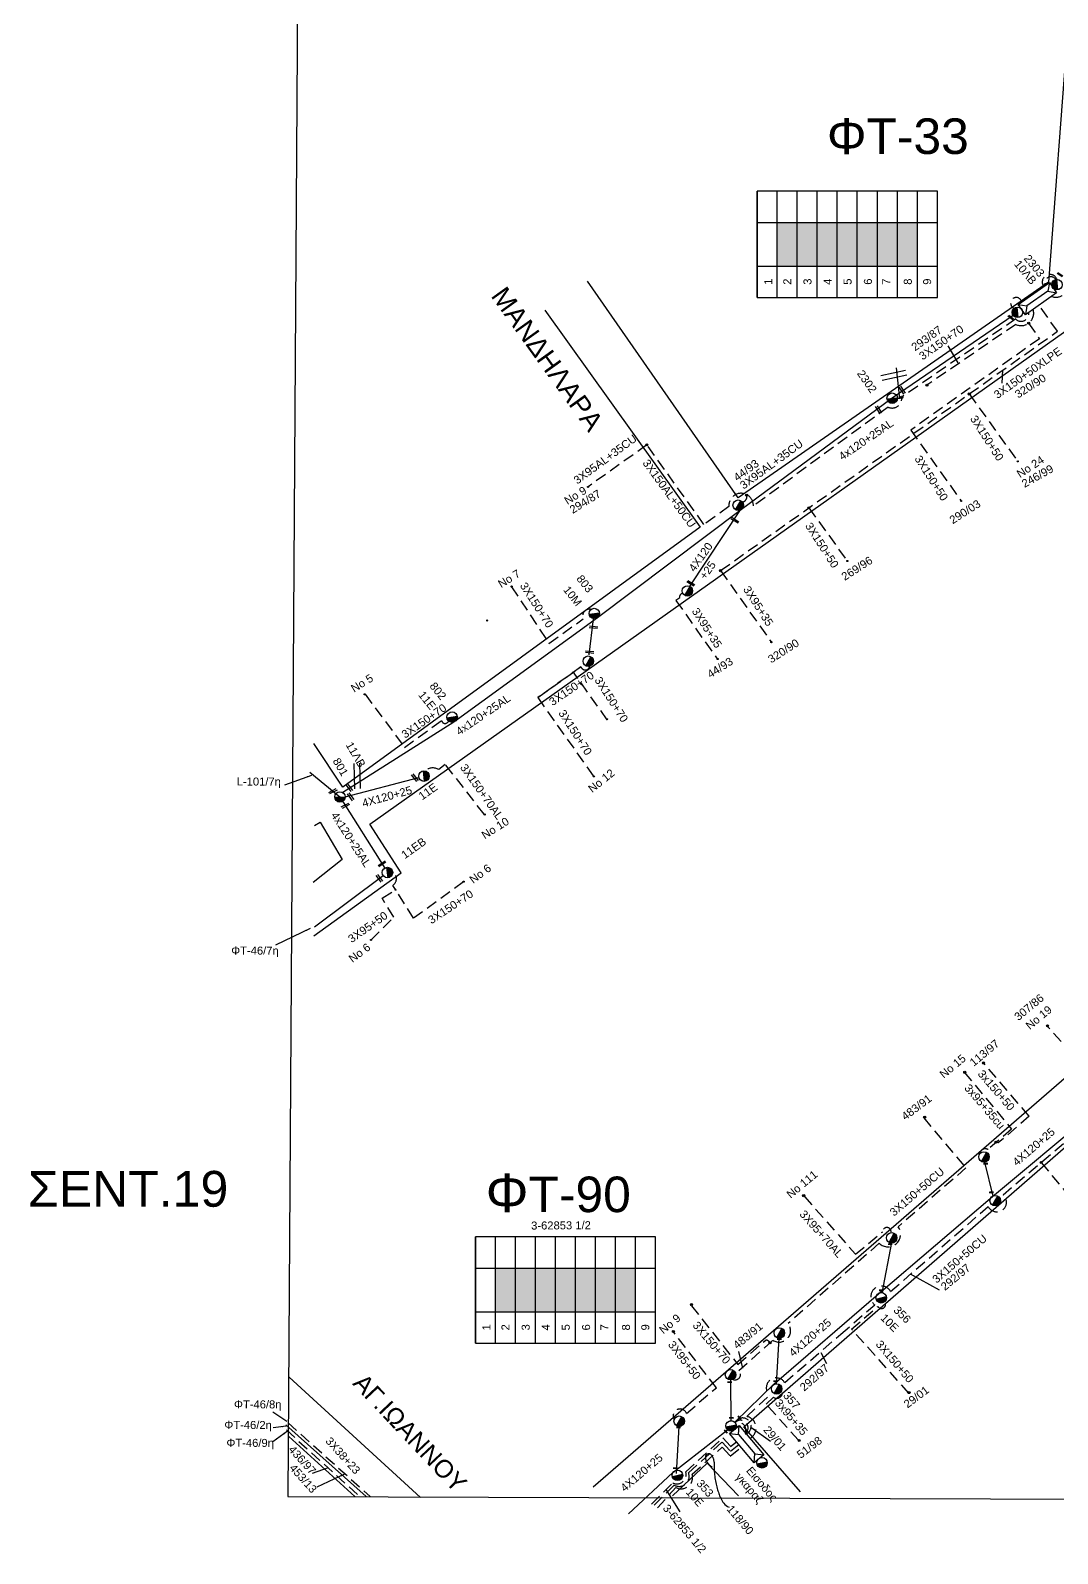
# Model space of a CAD drawing. Header units: millimetres. Extents: x 3156 to 5307, y 1191 to 2273.
# Drawn here: x 3171.9 to 3402.7, y 1231.5 to 1573.9 of the extents above; entities that cross this region are included whole.
import ezdxf
from ezdxf.enums import TextEntityAlignment as Align

# ---------------------------------------------------------------- set-up
doc = ezdxf.new("R2010")
doc.units = ezdxf.units.MM
doc.linetypes.add('DASHED', pattern=[19.05, 12.7, -6.35])
for name, color, linetype in [('Άγνωστα', 7, 'Continuous'), ('Ασφαλειοκιβώτια Χ.Τ 9 αναχωρήσεων', 7, 'Continuous'), ('Γυμνά εναέρια ΧΤ και ΦΟΠ (3Φ)   4x50+16AL', 7, 'Continuous'), ('Επιγραφές - Σχήματα', 7, 'Continuous'), ('Καλώδια ΧΤ   3x150+50AL', 7, 'DASHED'), ('Καλώδια ΧΤ   3x150+50CU', 7, 'DASHED'), ('Καλώδια ΧΤ   3x150+70AL', 7, 'DASHED'), ('Καλώδια ΧΤ   3x150AL+50XLPE', 7, 'DASHED'), ('Καλώδια ΧΤ   3x95+35 CU', 7, 'DASHED'), ('Καλώδια ΧΤ   3x95+50 AL XLPE', 7, 'DASHED'), ('Καλώδια ΧΤ   4x50AL', 7, 'DASHED'), ('Μηχανική τομή', 7, 'Continuous'), ('Στύλος ΦΜ', 7, 'Continuous'), ('Στύλος ΦΜ @ 1', 7, 'Continuous'), ('Συνδέσεις', 7, 'Continuous'), ('Συνεστραμμένα ΧΤ   4x120+25 AL', 7, 'SYN_LINE'), ('Τομή', 7, 'Continuous'), ('Υποσταθμός εναέριος 2 στύλων', 7, 'Continuous'), ('Υποσταθμός πόλεως', 7, 'Continuous'), ('Υπόβαθρο ΔΕΗ', 7, 'Continuous')]:
    doc.layers.add(name, color=color, linetype=linetype)
doc.styles.add('arial', font='arial.ttf')
doc.styles.get("Standard").update_dxf_attribs({"font": 'arial.ttf'})
doc.linetypes.add('SYN_LINE', pattern='A,0.5,-0.0001,["/\\/\\/\\/",Standard,S=0.1,R=0,X=0,Y=-0.05],-0.25', length=0.7501)
doc.dimstyles.new('ISO-25', dxfattribs={"dimtxt": 2.5, "dimasz": 2.5, "dimexe": 1.25, "dimexo": 0.625, "dimtad": 1, "dimtxsty": 'Standard', "dimcen": 2.5, "dimadec": 0, "dimazin": 0, "dimtfac": 1, "dimtmove": 0, "dimatfit": 3, "dimfxl": 1, "dimarcsym": 0})

# ---------------------------------------------------------------- blocks, each defined once
blk = doc.blocks.new('ΥΠΑΡΧΩΝ ΤΣΙΜΕΝΤΕΝΙΟΣ ΣΤΥΛΟΣ')
at = {"layer": 'Στύλος ΦΜ'}
blk.add_hatch(color=7, dxfattribs=at).paths.add_polyline_path([(-1.29, -2.28, 0.574793), (2.62, 0, 0.268822), (1.3, 2.27)])
at = {"layer": 'Στύλος ΦΜ', "color": 7}
blk.add_line((-1.29, -2.28), (1.3, 2.27), dxfattribs=at)
blk.add_circle((0, 0), 2.62, dxfattribs=at)
at = {"layer": 'Στύλος ΦΜ', "flags": 4}
for tag, p in [('ΑΡΙΘΜΟΣ', (-4.68, 8.05)), ('ΤΥΠΟΣ', (-4.91, 3.03))]:
    blk.add_attdef(tag, p, '', height=4, dxfattribs=at)
blk = doc.blocks.new('ΥΠΟΣΤΑΘΜΟΣ ΕΝΑΕΡΙΟΣ ΕΠΙ 2 ΣΤΥΛΩΝ')
at = {"layer": 'Υποσταθμός εναέριος 2 στύλων', "linetype": 'Continuous'}
for points in [[(-11.97, -2.11, 0.574793), (-8.45, -0.07, 0.268822), (-9.64, 1.98)], [(9.68, -2.15, 0.574793), (13.19, -0.1, 0.268822), (12.01, 1.95)]]:
    blk.add_hatch(color=256, dxfattribs=at).paths.add_polyline_path(points)
for p, q in [((-11.97, -2.11), (-9.64, 1.98)), ((9.68, -2.15), (12.01, 1.95))]:
    blk.add_line(p, q, dxfattribs=at)
for centre in [(-10.81, -0.07), (10.84, -0.1)]:
    blk.add_circle(centre, 2.36, dxfattribs=at)
at = {"layer": 'Υποσταθμός πόλεως', "linetype": 'Continuous', "ltscale": 40}
blk.add_lwpolyline([(-8.57, 2.82), (8.57, 2.82), (8.57, -2.82), (-8.57, -2.82)], close=True, dxfattribs=at)
for points in [[(-5.75, 0), (-8.57, 2.82)], [(-8.57, -2.82), (-5.75, 0)], [(-5.75, 0), (5.75, 0)], [(5.75, 0), (8.57, 2.82)], [(8.57, -2.82), (5.75, 0)]]:
    blk.add_lwpolyline(points, dxfattribs=at)
at = {"layer": 'Υποσταθμός εναέριος 2 στύλων', "ltscale": 40, "flags": 1}
for tag, p in [('ΜΕΤΑΣΧΗΜΑΤΙΣΜΟΣ', (14.09, 2.51)), ('ΙΣΧΥΣ', (14.07, -0.28)), ('ΑΡΙΘΜΟΣ', (14.19, -3))]:
    blk.add_attdef(tag, p, '', height=1.8, dxfattribs=at)
blk = doc.blocks.new('ΤΟΜΗ')
at = {"layer": 'Τομή', "ltscale": 40}
for p, q in [((-5.68, 0), (5.68, 0)), ((5.68, -2.33), (-5.68, -2.33))]:
    blk.add_line(p, q, dxfattribs=at)
blk = doc.blocks.new('ΜΗΧΑΝΙΚΗ ΤΟΜΗ')
at = {"layer": 'Μηχανική τομή', "ltscale": 40}
for p, q in [((-1.89, 0.78), (1.89, 0.78)), ((1.89, 0), (-1.89, 0))]:
    blk.add_line(p, q, dxfattribs=at)
blk = doc.blocks.new('ΑΣΦΑΛΕΙΟΚΙΒΩΤΙΟ ΥΠΟΣΤΑΘΜΟΥ 9 ΑΝΑΧΩΡΗΣΕΩΝ')
at = {"layer": 'Ασφαλειοκιβώτια Χ.Τ 9 αναχωρήσεων', "ltscale": 40}
for p, q in [((-23.8, 40.36), (24.02, 40.36)), ((-9.72, 40.36), (-9.72, -40.64)), ((9.94, 40.36), (9.94, -40.64)), ((-23.8, 31.36), (24.02, 31.36)), ((-23.8, 22.36), (24.02, 22.36)), ((-23.8, 13.36), (24.02, 13.36)), ((-23.8, 4.36), (24.02, 4.36)), ((-23.8, -4.64), (24.02, -4.64)), ((-23.8, -13.64), (24.02, -13.64)), ((-23.8, -22.64), (24.02, -22.64)), ((-23.8, -31.64), (24.02, -31.64))]:
    blk.add_line(p, q, dxfattribs=at)
at = {"layer": 'Ασφαλειοκιβώτια Χ.Τ 9 αναχωρήσεων'}
blk.add_lwpolyline([(-23.8, -40.64), (24.02, -40.64), (24.02, 40.36), (-23.8, 40.36)], close=True, dxfattribs=at)
for s, p in [('1', (-18.12, 33.62)), ('2', (-18.12, 25.05)), ('3', (-18.12, 15.98)), ('4', (-18.12, 6.96)), ('5', (-18.12, -2.05)), ('6', (-18.12, -11.19)), ('7', (-18.12, -19.43)), ('8', (-18.12, -29.12)), ('9', (-18.12, -37.81))]:
    blk.add_text(s, height=3.6, dxfattribs=at).set_placement(p)
at = {"layer": 'Ασφαλειοκιβώτια Χ.Τ 9 αναχωρήσεων', "ltscale": 40}
for tag, height, p in [('ΟΝΟΜΑ', 5, (-0.16, 44.31)), ('ΚΕΙΜΕΝΟ 1', 2, (17.06, 35.59)), ('ΚΕΙΜΕΝΟ 2', 2, (17.06, 26.88)), ('ΚΕΙΜΕΝΟ 3', 2, (17.06, 17.69)), ('ΚΕΙΜΕΝΟ 4', 2, (17.06, 8.71)), ('ΚΕΙΜΕΝΟ 5', 2, (17.06, -0.13)), ('ΚΕΙΜΕΝΟ 6', 2, (17.06, -9.05)), ('ΚΕΙΜΕΝΟ 7', 2, (17.06, -18.13)), ('ΚΕΙΜΕΝΟ 8', 2, (17.06, -26.85)), ('ΚΕΙΜΕΝΟ 9', 2, (17.06, -35.99)), ('ΣΧ', 2, (-0.1, -42.64))]:
    blk.add_attdef(tag, text='', height=height, dxfattribs=at).set_placement(p, align=Align.MIDDLE_CENTER)
blk = doc.blocks.new('_ΣΥΝΔΕΣΗ')
at = {"layer": 'Συνδέσεις', "linetype": 'SYN_LINE', "ltscale": 40}
blk.add_hatch(color=256, dxfattribs=at).paths.add_polyline_path([(0.5, -0.01, 1), (-0.5, -0.01, 1)])
at = {"layer": 'Συνδέσεις'}
blk.add_circle((0, -0.01), 0.5, dxfattribs=at)

msp = doc.modelspace()

# ---------------------------------------------------------------- hatches: boundary and pattern name
at = {"layer": 'Ασφαλειοκιβώτια Χ.Τ 9 αναχωρήσεων'}
for color, points in [(151, [(3344.22, 1530.78), (3339.72, 1530.78), (3339.72, 1520.95), (3344.22, 1520.95)]), (2, [(3348.72, 1530.78), (3344.22, 1530.78), (3344.22, 1520.95), (3348.72, 1520.95)]), (85, [(3353.22, 1530.78), (3348.72, 1530.78), (3348.72, 1520.95), (3353.22, 1520.95)]), (1, [(3357.72, 1530.78), (3353.22, 1530.78), (3353.22, 1520.95), (3357.72, 1520.95)]), (62, [(3362.22, 1530.78), (3357.72, 1530.78), (3357.72, 1520.95), (3362.22, 1520.95)]), (6, [(3366.72, 1530.78), (3362.22, 1530.78), (3362.22, 1520.95), (3366.72, 1520.95)]), (30, [(3371.22, 1530.78), (3366.72, 1530.78), (3366.72, 1520.95), (3371.22, 1520.95)]), (27, [(3280.88, 1295.64), (3276.38, 1295.64), (3276.38, 1285.82), (3280.88, 1285.82)]), (30, [(3285.38, 1295.64), (3280.88, 1295.64), (3280.88, 1285.82), (3285.38, 1285.82)]), (2, [(3289.88, 1295.64), (3285.38, 1295.64), (3285.38, 1285.82), (3289.88, 1285.82)]), (85, [(3294.38, 1295.64), (3289.88, 1295.64), (3289.88, 1285.82), (3294.38, 1285.82)]), (6, [(3298.88, 1295.64), (3294.38, 1295.64), (3294.38, 1285.82), (3298.88, 1285.82)]), (1, [(3303.38, 1295.64), (3298.88, 1295.64), (3298.88, 1285.82), (3303.38, 1285.82)]), (151, [(3307.88, 1295.64), (3303.38, 1295.64), (3303.38, 1285.82), (3307.88, 1285.82)])]:
    msp.add_hatch(color=color, dxfattribs=at).paths.add_polyline_path(points)

# ---------------------------------------------------------------- linework, layer by layer
at = {"layer": 'Άγνωστα', "color": 1, "linetype": 'Continuous', "ltscale": 0.2}
msp.add_line((3229.29, 1260.42), (3247.35, 1244.27), dxfattribs=at)
at = {"layer": 'Άγνωστα', "color": 30, "linetype": 'DASHED', "ltscale": 0.2}
msp.add_lwpolyline([(3396.37, 1329.79), (3386.08, 1341.78)], dxfattribs=at)
at = {"layer": 'Άγνωστα'}
msp.add_lwpolyline([(3325.07, 1250.8), (3324.62, 1251.21), (3324.28, 1251.59), (3324.02, 1251.92), (3323.85, 1252.22), (3323.74, 1252.48), (3323.68, 1252.7), (3323.65, 1252.9), (3323.65, 1253.07), (3323.65, 1253.21), (3323.66, 1253.33), (3323.68, 1253.43), (3323.7, 1253.51), (3323.73, 1253.57), (3323.77, 1253.63), (3323.81, 1253.68), (3323.86, 1253.72), (3323.92, 1253.77), (3323.98, 1253.81), (3324.05, 1253.85), (3324.12, 1253.88), (3324.19, 1253.91), (3324.26, 1253.93), (3324.33, 1253.94), (3324.41, 1253.94), (3324.48, 1253.93), (3324.55, 1253.91), (3324.61, 1253.88), (3324.68, 1253.84), (3324.74, 1253.79), (3324.81, 1253.73), (3324.87, 1253.66), (3324.93, 1253.59), (3324.99, 1253.51), (3325.05, 1253.42), (3325.11, 1253.33), (3325.17, 1253.23), (3325.22, 1253.12), (3325.27, 1253.01), (3325.32, 1252.88), (3325.36, 1252.75), (3325.4, 1252.61), (3325.43, 1252.46), (3325.46, 1252.29), (3325.49, 1252.12), (3325.51, 1251.93), (3325.52, 1251.73), (3325.54, 1251.51), (3325.55, 1251.27), (3325.55, 1251.01), (3325.56, 1250.74), (3325.56, 1250.45), (3325.57, 1250.15), (3325.58, 1249.83), (3325.6, 1249.51), (3325.62, 1249.17), (3325.66, 1248.83), (3325.7, 1248.48), (3325.76, 1248.13), (3325.83, 1247.78), (3325.9, 1247.43), (3325.98, 1247.09), (3326.06, 1246.75), (3326.14, 1246.42), (3326.22, 1246.11), (3326.31, 1245.81), (3326.39, 1245.52), (3326.48, 1245.25), (3326.57, 1244.97), (3326.67, 1244.71), (3326.77, 1244.44), (3326.89, 1244.16), (3327.02, 1243.88), (3327.17, 1243.6), (3327.33, 1243.31), (3327.52, 1243.02), (3327.73, 1242.75), (3327.97, 1242.49), (3328.25, 1242.26), (3328.55, 1242.06), (3328.89, 1241.9)], dxfattribs=at)
at = {"layer": 'Καλώδια ΧΤ   3x150+50AL', "color": 30, "linetype": 'DASHED', "ltscale": 0.2}
for points in [[(3326.97, 1452.47), (3402.69, 1506.28), (3398.55, 1512.18)], [(3382.88, 1492.2), (3393.77, 1477.04)], [(3346.82, 1466.58), (3355.52, 1454.56)]]:
    msp.add_lwpolyline(points, dxfattribs=at)
at = {"layer": 'Καλώδια ΧΤ   3x150+50AL', "color": 62, "linetype": 'DASHED', "ltscale": 0.2}
msp.add_lwpolyline([(3393.31, 1509.06), (3367.7, 1491.51)], dxfattribs=at)
at = {"layer": 'Καλώδια ΧΤ   3x150+50AL', "color": 1, "linetype": 'DASHED', "ltscale": 0.2}
msp.add_lwpolyline([(3396.18, 1508.08), (3398.64, 1504.62), (3369.73, 1484.08), (3381.05, 1468.14)], dxfattribs=at)
at = {"layer": 'Καλώδια ΧΤ   3x150+50AL', "color": 62, "linetype": 'DASHED', "ltscale": 0.2}
msp.add_lwpolyline([(3334.35, 1467.06, 1.0521), (3328.85, 1466.86), (3323.24, 1462.84), (3310.42, 1480.76)], format="xyb", dxfattribs=at)
at = {"layer": 'Καλώδια ΧΤ   3x150+50AL', "color": 30, "ltscale": 0.2}
msp.add_lwpolyline([(3369.33, 1267.51), (3356.42, 1281.88), (3362.33, 1287.04, 1.052819), (3363.91, 1288)], format="xyb", dxfattribs=at)
at = {"layer": 'Καλώδια ΧΤ   3x150+50AL', "color": 0, "linetype": 'DASHED', "ltscale": 0.2}
for centre, radius, start, end in [((3400.99, 1517.36), 1.71, 10.7846, 217.435), ((3401.24, 1517.14), 1.4, 26.3175, 199.226)]:
    msp.add_arc(centre, radius, start, end, dxfattribs=at)
at = {"layer": 'Καλώδια ΧΤ   3x150+50AL', "color": 151, "linetype": 'DASHED', "ltscale": 0.2}
msp.add_arc((3393.42, 1512.64), 1.25, 11.1736, 248.5596, dxfattribs=at)
at = {"layer": 'Καλώδια ΧΤ   3x150+50AL', "color": 62, "linetype": 'DASHED', "ltscale": 0.2}
for centre, radius, start, end in [((3394.54, 1510.25), 1.71, 224.1315, 9.9141), ((3366.98, 1492.34), 1.11, 246.806, 311.2591), ((3331.77, 1469.02), 1.12, 275.3124, 30.8653)]:
    msp.add_arc(centre, radius, start, end, dxfattribs=at)
at = {"layer": 'Καλώδια ΧΤ   3x150+50CU', "linetype": 'Continuous', "ltscale": 0.2}
for p, q in [((3259.53, 1244.06), (3230.06, 1271.15)), ((3244.78, 1244.25), (3229.94, 1257.79))]:
    msp.add_line(p, q, dxfattribs=at)
at = {"layer": 'Καλώδια ΧΤ   3x150+50CU', "color": 1, "ltscale": 0.2}
msp.add_lwpolyline([(3332.85, 1262.28), (3337.99, 1267.06, -1.148063), (3341.4, 1269.89), (3354.03, 1280.8), (3361.62, 1287.37, -1.207513), (3365.21, 1290.38), (3387.13, 1309.47, 1.225968), (3390.47, 1312.14), (3414.27, 1332.34, 1.045537), (3416.02, 1333.54)], format="xyb", dxfattribs=at)
at = {"layer": 'Καλώδια ΧΤ   3x150+50CU', "color": 151, "ltscale": 0.2}
msp.add_lwpolyline([(3372.64, 1329.44), (3382.12, 1318.15), (3366.9, 1304.9, -0.917417), (3362.64, 1301.21), (3342.15, 1283.17, -0.055371), (3342.15, 1283.17)], format="xyb", dxfattribs=at)
at = {"layer": 'Καλώδια ΧΤ   3x150+50CU', "color": 30, "ltscale": 0.2}
msp.add_lwpolyline([(3396.37, 1329.79), (3389.4, 1323.77), (3388.92, 1323.88)], dxfattribs=at)
msp.add_lwpolyline([(3345.83, 1311.77), (3357.3, 1298.74), (3363.43, 1303.83, -1.135819), (3365.27, 1303.61)], format="xyb", dxfattribs=at)
at = {"layer": 'Καλώδια ΧΤ   3x150+50CU', "color": 151, "ltscale": 0.2}
msp.add_lwpolyline([(3331.08, 1272.58), (3338.75, 1279.4)], dxfattribs=at)
at = {"layer": 'Καλώδια ΧΤ   3x150+50CU', "color": 5, "ltscale": 0.2}
msp.add_lwpolyline([(3229.79, 1260.85), (3248.25, 1244.28)], dxfattribs=at)
at = {"layer": 'Καλώδια ΧΤ   3x150+50CU', "color": 4, "ltscale": 0.2}
msp.add_lwpolyline([(3229.39, 1259.24), (3245.79, 1244.35)], dxfattribs=at)
at = {"layer": 'Καλώδια ΧΤ   3x150+50CU', "color": 2, "ltscale": 0.2}
msp.add_lwpolyline([(3319.15, 1249.82), (3327.46, 1257.45), (3329.25, 1255.5), (3330.56, 1256.59)], dxfattribs=at)
at = {"layer": 'Καλώδια ΧΤ   3x150+50CU', "color": 85, "ltscale": 0.2}
msp.add_lwpolyline([(3312.08, 1242.34), (3316.53, 1246.86, 0.705186), (3319.79, 1249.59), (3327.32, 1256.51), (3329.22, 1254.45), (3331.06, 1255.99)], format="xyb", dxfattribs=at)
at = {"layer": 'Καλώδια ΧΤ   3x150+50CU', "color": 6, "ltscale": 0.2}
msp.add_lwpolyline([(3312.81, 1241.76), (3316.95, 1246.27, 0.641387), (3320.62, 1249.27), (3327.32, 1255.35), (3329.16, 1253.33), (3331.59, 1255.36)], format="xyb", dxfattribs=at)
at = {"layer": 'Καλώδια ΧΤ   3x150+50CU', "color": 2, "ltscale": 0.2}
msp.add_lwpolyline([(3311.44, 1242.55), (3316.22, 1247.33, 0.653433), (3319.15, 1249.82)], format="xyb", dxfattribs=at)
at = {"layer": 'Καλώδια ΧΤ   3x150+50CU', "color": 151, "ltscale": 0.2}
for centre, radius, start, end in [((3340.15, 1281.56), 2.57, 237.1626, 38.7475), ((3330.28, 1271.7), 1.19, 245.0255, 47.4443), ((3331.94, 1260.04), 1.9, 291.9073, 151.6038)]:
    msp.add_arc(centre, radius, start, end, dxfattribs=at)
at = {"layer": 'Καλώδια ΧΤ   3x150+50CU', "color": 30, "ltscale": 0.2}
msp.add_arc((3331.47, 1259.73), 1.7, 308.878, 133.0207, dxfattribs=at)
at = {"layer": 'Καλώδια ΧΤ   3x150+50CU', "color": 27, "ltscale": 0.2}
msp.add_arc((3331, 1259.26), 1.66, 336.0368, 114.8436, dxfattribs=at)
at = {"layer": 'Καλώδια ΧΤ   3x150+50CU', "color": 1, "ltscale": 0.2}
msp.add_arc((3332.32, 1259.68), 2.65, 298.6797, 78.3147, dxfattribs=at)
at = {"layer": 'Καλώδια ΧΤ   3x150+70AL', "color": 6, "ltscale": 0.2}
msp.add_lwpolyline([(3496.1, 1565.17, 0.847531), (3493.77, 1565.89), (3469.08, 1561.31), (3465.53, 1557.02), (3404.84, 1517.2, -0.628265), (3401.36, 1514.14)], format="xyb", dxfattribs=at)
at = {"layer": 'Καλώδια ΧΤ   3x150+70AL', "color": 1, "linetype": 'DASHED', "ltscale": 0.2}
msp.add_lwpolyline([(3397.22, 1511.24, -0.66643), (3393.31, 1507.85), (3373.36, 1494.17)], format="xyb", dxfattribs=at)
at = {"layer": 'Καλώδια ΧΤ   3x150+70AL', "color": 151, "linetype": 'DASHED', "ltscale": 0.2}
for points in [[(3279.98, 1448.85), (3288.4, 1436.11), (3296.13, 1441.62, -0.639905), (3297.86, 1443.75)], [(3298.45, 1406.3), (3285.93, 1423.95), (3295.61, 1430.83, 0.766859), (3297.59, 1430.97)], [(3247.11, 1424.67), (3255.95, 1412.7), (3264.28, 1418.77, 0.778563), (3265.85, 1418.67)]]:
    msp.add_lwpolyline(points, format="xyb", dxfattribs=at)
at = {"layer": 'Καλώδια ΧΤ   3x150+70AL', "color": 0, "linetype": 'DASHED', "ltscale": 0.2}
msp.add_lwpolyline([(3295.61, 1430.83), (3285.93, 1423.95)], dxfattribs=at)
at = {"layer": 'Καλώδια ΧΤ   3x150+70AL', "color": 151, "linetype": 'DASHED', "ltscale": 0.2}
msp.add_lwpolyline([(3301.51, 1418.92), (3293.92, 1429.62)], dxfattribs=at)
at = {"layer": 'Καλώδια ΧΤ   3x150+70AL', "color": 173, "ltscale": 0.2}
msp.add_lwpolyline([(3273.87, 1397.69), (3265.11, 1408.9), (3263.66, 1407.76, 0.327267), (3260.6, 1407.42, -4.496962)], format="xyb", dxfattribs=at)
at = {"layer": 'Καλώδια ΧΤ   3x150+70AL', "color": 173, "linetype": 'DASHED', "ltscale": 0.2}
msp.add_lwpolyline([(3269.24, 1382.48), (3257.99, 1374.34), (3253.29, 1381.69, 0.55551), (3253.29, 1384.72, -0.54755)], format="xyb", dxfattribs=at)
at = {"layer": 'Καλώδια ΧΤ   3x150+70AL', "color": 151, "ltscale": 0.2}
msp.add_lwpolyline([(3320.45, 1287.19), (3330.86, 1273.93), (3337.13, 1279.45, -0.289487), (3338.11, 1278.83)], format="xyb", dxfattribs=at)
at = {"layer": 'Καλώδια ΧΤ   3x95+35 CU', "color": 62, "linetype": 'DASHED', "ltscale": 0.2}
msp.add_lwpolyline([(3367.7, 1491.51, -0.581516), (3364.62, 1489.22), (3334.35, 1467.02)], format="xyb", dxfattribs=at)
msp.add_lwpolyline([(3310.42, 1480.76), (3297.2, 1471.3)], dxfattribs=at)
at = {"layer": 'Καλώδια ΧΤ   3x95+35 CU', "color": 30, "linetype": 'DASHED', "ltscale": 0.2}
msp.add_lwpolyline([(3326.97, 1452.47), (3338.4, 1436.39)], dxfattribs=at)
at = {"layer": 'Καλώδια ΧΤ   3x95+35 CU', "color": 151, "linetype": 'DASHED', "ltscale": 0.2}
msp.add_lwpolyline([(3318.49, 1447.34, 0.494013), (3317.79, 1446.36), (3316.95, 1445.77), (3326.22, 1432.63)], format="xyb", dxfattribs=at)
at = {"layer": 'Καλώδια ΧΤ   3x95+35 CU', "color": 1, "linetype": 'DASHED', "ltscale": 0.2}
msp.add_lwpolyline([(3406.01, 1338.65), (3408.63, 1340.92), (3400.42, 1350.06)], dxfattribs=at)
at = {"layer": 'Καλώδια ΧΤ   3x95+35 CU', "color": 30, "ltscale": 0.2}
msp.add_lwpolyline([(3381.76, 1339.71), (3392.4, 1326.88), (3387.09, 1322.29)], dxfattribs=at)
at = {"layer": 'Καλώδια ΧΤ   3x95+35 CU', "color": 1, "ltscale": 0.2}
msp.add_lwpolyline([(3399.02, 1319.4), (3408.92, 1307.6)], dxfattribs=at)
at = {"layer": 'Καλώδια ΧΤ   3x95+35 CU', "color": 30, "linetype": 'DASHED', "ltscale": 0.2}
msp.add_lwpolyline([(3344.51, 1256.97), (3337.2, 1265.04), (3338.85, 1266.62, 0.805456), (3340.74, 1268.23)], format="xyb", dxfattribs=at)
at = {"layer": 'Καλώδια ΧΤ   3x95+35 CU', "color": 30, "ltscale": 0.2}
msp.add_arc((3386.47, 1321.19), 1.27, 60.6888, 175.2663, dxfattribs=at)
at = {"layer": 'Καλώδια ΧΤ   3x95+50 AL XLPE', "color": 173, "linetype": 'DASHED', "ltscale": 0.2}
msp.add_lwpolyline([(3248.42, 1369.44), (3253.56, 1374.57), (3250.91, 1378.83), (3253.92, 1380.71)], dxfattribs=at)
at = {"layer": 'Καλώδια ΧΤ   3x95+50 AL XLPE', "color": 27, "ltscale": 0.2}
msp.add_lwpolyline([(3316.57, 1261.57, -1.102543), (3319.31, 1262.98), (3326.04, 1268.73), (3316.17, 1281.57)], format="xyb", dxfattribs=at)
at = {"layer": 'Συνεστραμμένα ΧΤ   4x120+25 AL', "color": 30, "ltscale": 20}
for p, q in [((3388.08, 1311.75), (3414.52, 1333.84)), ((3362.47, 1289.88), (3388.08, 1311.75)), ((3339.04, 1269.6), (3362.47, 1289.88))]:
    msp.add_line(p, q, dxfattribs=at)
at = {"layer": 'Συνεστραμμένα ΧΤ   4x120+25 AL', "color": 30, "linetype": 'SYN_LINE', "ltscale": 10}
msp.add_line((3330.27, 1261.06), (3339.04, 1269.6), dxfattribs=at)
at = {"layer": 'Συνεστραμμένα ΧΤ   4x120+25 AL', "color": 27, "ltscale": 10}
msp.add_line((3317.63, 1260.03), (3317.02, 1249.48), dxfattribs=at)
at = {"layer": 'Συνεστραμμένα ΧΤ   4x120+25 AL', "color": 151, "linetype": 'SYN_LINE', "ltscale": 20}
msp.add_lwpolyline([(3392.77, 1509.86), (3365.55, 1491.23), (3331.65, 1466.23), (3299.3, 1441.89), (3267.03, 1418.42), (3242.08, 1402.56)], dxfattribs=at)
at = {"layer": 'Συνεστραμμένα ΧΤ   4x120+25 AL', "color": 151, "ltscale": 20}
msp.add_lwpolyline([(3331.4, 1466.11), (3319.93, 1448.84)], dxfattribs=at)
at = {"layer": 'Συνεστραμμένα ΧΤ   4x120+25 AL', "color": 151, "ltscale": 10}
msp.add_lwpolyline([(3297.48, 1433.52), (3298.46, 1441.66)], dxfattribs=at)
at = {"layer": 'Συνεστραμμένα ΧΤ   4x120+25 AL', "color": 173, "ltscale": 15}
for points in [[(3234.65, 1407.13), (3241.43, 1401.58), (3251.49, 1385.58)], [(3242.61, 1401.59), (3259.18, 1405.97)]]:
    msp.add_lwpolyline(points, dxfattribs=at)
at = {"layer": 'Συνεστραμμένα ΧΤ   4x120+25 AL', "color": 27, "ltscale": 15}
for points in [[(3235.73, 1372.41), (3251.16, 1383.9)], [(3306.29, 1240.36), (3316.24, 1249.69), (3328.56, 1259.29)]]:
    msp.add_lwpolyline(points, dxfattribs=at)
at = {"layer": 'Συνεστραμμένα ΧΤ   4x120+25 AL', "color": 30, "linetype": 'SYN_LINE', "ltscale": 10}
for points in [[(3388.28, 1311.8), (3386.38, 1319.47)], [(3365.39, 1301.39), (3363.19, 1290.03)]]:
    msp.add_lwpolyline(points, dxfattribs=at)
at = {"layer": 'Συνεστραμμένα ΧΤ   4x120+25 AL', "color": 30, "ltscale": 10}
msp.add_lwpolyline([(3339.59, 1269.65), (3340.18, 1279.87)], dxfattribs=at)
at = {"layer": 'Συνεστραμμένα ΧΤ   4x120+25 AL', "color": 151, "linetype": 'SYN_LINE', "ltscale": 10}
msp.add_lwpolyline([(3329.21, 1270.49), (3329.27, 1261.17)], dxfattribs=at)
at = {"layer": 'Τομή'}
msp.add_line((3366.43, 1498.07), (3367.17, 1491.13), dxfattribs=at)
at = {"layer": 'Υπόβαθρο ΔΕΗ', "linetype": 'Continuous', "ltscale": 0.2}
for p, q in [((3235.05, 2068.75), (3229.69, 1244.31)), ((3229.69, 1244.31), (5245.14, 1237.65))]:
    msp.add_line(p, q, dxfattribs=at)
at = {"layer": 'Υπόβαθρο ΔΕΗ'}
for points in [[(3237.79, 1738.54), (3315.47, 1741.45), (3417.8, 1742.86), (3400.68, 1517.31), (3330.92, 1468.84), (3297.06, 1517.57)], [(3287.52, 1511.04), (3322.43, 1462.26), (3242.12, 1403.77), (3235.58, 1413.59)], [(3235.71, 1395.14), (3236.99, 1395.9), (3241.95, 1387.51), (3235.42, 1382.36)], [(3344.92, 1245.34), (3332.18, 1259.97), (3415.5, 1332.49)], [(3316.19, 1244.41), (3323.96, 1251.79), (3330.98, 1244.41)]]:
    msp.add_lwpolyline(points, dxfattribs=at)
msp.add_lwpolyline([(3235.55, 1370.35), (3255.22, 1384.5), (3248.17, 1395.43), (3456.79, 1543.44), (3463.22, 1548, -0.148439), (3485.53, 1555.45), (3575.59, 1547.92), (3557.84, 1471.44), (3298.38, 1246.41)], format="xyb", dxfattribs=at)

# ---------------------------------------------------------------- block references
at = {"layer": 'Ασφαλειοκιβώτια Χ.Τ 9 αναχωρήσεων', "xscale": 0.5, "yscale": 0.5, "zscale": 0.5, "rotation": 90}
for p in [(3355.4, 1525.81), (3292.06, 1290.68)]:
    msp.add_blockref('ΑΣΦΑΛΕΙΟΚΙΒΩΤΙΟ ΥΠΟΣΤΑΘΜΟΥ 9 ΑΝΑΧΩΡΗΣΕΩΝ', p, dxfattribs=at)
at = {"layer": 'Μηχανική τομή'}
for p, xscale, yscale, zscale, rotation in [((3403.2, 1518.92), 0.358959658025011, 0.358959658025011, 0.358959658025011, 324.6702046755385), ((3392.11, 1509.3), 0.358959658025011, 0.358959658025011, 0.358959658025011, 322.5383397045081), ((3367.63, 1492.95), 0.4999999999991314, 0.4999999999991314, 0.4999999999991314, 302.3473159995469), ((3362.33, 1488.55), 0.4999999999990106, 0.4999999999990106, 0.4999999999990106, 302.0984331805197), ((3330.1, 1463.65), 0.4999999999988349, 0.4999999999988349, 0.4999999999988349, 327.8790981963151), ((3320.19, 1449.45), 0.4999999999988349, 0.4999999999988349, 0.4999999999988349, 327.8790981963151), ((3298.43, 1439.93), 0.4999999999991441, 0.4999999999991441, 0.4999999999991441, 173.8252453525151), ((3297.58, 1434.36), 0.4999999999991441, 0.4999999999991441, 0.4999999999991441, 173.8252453525151), ((3243.69, 1403.78), 0.4999999999990728, 0.4999999999990728, 0.4999999999990728, 127.1870915564799), ((3258.42, 1406.06), 0.4999999999990728, 0.4999999999990728, 0.4999999999990728, 127.1870915564799), ((3239.77, 1403.04), 0.4999999999992046, 0.4999999999992046, 0.4999999999992046, 206.6450108841341), ((3243.99, 1401.73), 0.4999999999990728, 0.4999999999990728, 0.4999999999990728, 127.1870915564799), ((3242.57, 1399.77), 0.4999999999992046, 0.4999999999992046, 0.4999999999992046, 206.6450108841341), ((3250.78, 1386.71), 0.4999999999990912, 0.4999999999990912, 0.4999999999990912, 213.8136963388006), ((3250.45, 1383.37), 0.4999999999990729, 0.4999999999990729, 0.4999999999990729, 127.1870915564799), ((3386.56, 1319.02), 0.2499999999999679, 0.2499999999999679, 0.2499999999999679, 359.2601214802477), ((3387.86, 1312.58), 0.2499999999999679, 0.2499999999999679, 0.2499999999999679, 359.2601214802477), ((3365.1, 1300.93), 0.249999999999968, 0.249999999999968, 0.249999999999968, 359.2601214802477), ((3363.11, 1290.53), 0.249999999999968, 0.249999999999968, 0.249999999999968, 359.2601214802477), ((3340.17, 1279.6), 0.249999999999968, 0.249999999999968, 0.249999999999968, 359.2601214802477), ((3329.04, 1269.9), 0.2499999999999681, 0.2499999999999681, 0.2499999999999681, 359.2601214802477), ((3339.37, 1270.1), 0.249999999999968, 0.249999999999968, 0.249999999999968, 359.2601214802477), ((3329.42, 1261.86), 0.2499999999999681, 0.2499999999999681, 0.2499999999999681, 359.2601214802477), ((3331.16, 1261.95), 0.249999999999968, 0.249999999999968, 0.249999999999968, 314.2764785415364), ((3317.53, 1259.71), 0.2499999999999681, 0.2499999999999681, 0.2499999999999681, 359.2601214802477), ((3328.09, 1258.83), 0.2499999999999681, 0.2499999999999681, 0.2499999999999681, 314.2764785415364), ((3316.8, 1250.56), 0.2499999999999681, 0.2499999999999681, 0.2499999999999681, 359.2601214802477)]:
    msp.add_blockref('ΜΗΧΑΝΙΚΗ ΤΟΜΗ', p, dxfattribs=dict(at, xscale=xscale, yscale=yscale, zscale=zscale, rotation=rotation))
at = {"layer": 'Στύλος ΦΜ @ 1', "ltscale": 40}
ref = msp.add_blockref('ΥΠΑΡΧΩΝ ΤΣΙΜΕΝΤΕΝΙΟΣ ΣΤΥΛΟΣ', (3365.55, 1491.24), dxfattribs=dict(at, xscale=0.4499999999997387, yscale=0.4499999999997387, zscale=0.4499999999997387, rotation=304.8007350659886))
ref.add_attrib('ΤΥΠΟΣ', '2302', (3357.56, 1496.79), dxfattribs={"layer": '', "height": 1.8, "rotation": 304.8007, "flags": 4})
at = {"layer": 'Στύλος ΦΜ @ 1', "ltscale": 40, "xscale": 0.4499999999998181, "yscale": 0.4499999999998181, "zscale": 0.4499999999998181}
for p in [(3330.95, 1467.18), (3319.53, 1447.9), (3297.25, 1432.1), (3386.18, 1320.63), (3388.7, 1310.8), (3365.44, 1302.44), (3340.18, 1281.05), (3329.22, 1271.66), (3339.59, 1268.47), (3317.69, 1261.21)]:
    msp.add_blockref('ΥΠΑΡΧΩΝ ΤΣΙΜΕΝΤΕΝΙΟΣ ΣΤΥΛΟΣ', p, dxfattribs=at)
at = {"layer": 'Στύλος ΦΜ @ 1', "ltscale": 40}
ref = msp.add_blockref('ΥΠΑΡΧΩΝ ΤΣΙΜΕΝΤΕΝΙΟΣ ΣΤΥΛΟΣ', (3298.6, 1442.83), dxfattribs=dict(at, xscale=0.4499999999998773, yscale=0.4499999999998773, zscale=0.4499999999998773, rotation=308.5552118084282))
ref.add_attrib('ΤΥΠΟΣ', '803', (3294.48, 1450.61), dxfattribs={"layer": '', "height": 1.8, "rotation": 308.5552, "flags": 4})
ref.add_attrib('ΑΡΙΘΜΟΣ', '10M', (3291.51, 1448.11), dxfattribs={"layer": '', "height": 1.8, "rotation": 308.5552, "flags": 4})
ref = msp.add_blockref('ΥΠΑΡΧΩΝ ΤΣΙΜΕΝΤΕΝΙΟΣ ΣΤΥΛΟΣ', (3266.65, 1419.53), dxfattribs=dict(at, xscale=0.4499999999998983, yscale=0.4499999999998983, zscale=0.4499999999998983, rotation=308.893941517412))
ref.add_attrib('ΤΥΠΟΣ', '802', (3261.46, 1426.48), dxfattribs={"layer": '', "height": 1.8, "rotation": 308.8939, "flags": 4})
ref.add_attrib('ΑΡΙΘΜΟΣ', '11E', (3258.93, 1424.48), dxfattribs={"layer": '', "height": 1.8, "rotation": 308.8939, "flags": 4})
ref = msp.add_blockref('ΥΠΑΡΧΩΝ ΤΣΙΜΕΝΤΕΝΙΟΣ ΣΤΥΛΟΣ', (3241.43, 1401.58), dxfattribs=dict(at, xscale=0.4499999999998566, yscale=0.4499999999998566, zscale=0.4499999999998566, rotation=300.2134979610011))
ref.add_attrib('ΤΥΠΟΣ', '11ΛB', (3242.66, 1413.3), dxfattribs={"layer": '', "height": 1.8, "rotation": 300.2135, "flags": 4})
ref.add_attrib('ΑΡΙΘΜΟΣ', '801', (3239.74, 1409.69), dxfattribs={"layer": '', "height": 1.8, "rotation": 300.2135, "flags": 4})
ref = msp.add_blockref('ΥΠΑΡΧΩΝ ΤΣΙΜΕΝΤΕΝΙΟΣ ΣΤΥΛΟΣ', (3260.32, 1406.27), dxfattribs=dict(at, xscale=0.449999999999795, yscale=0.449999999999795, zscale=0.449999999999795, rotation=35.35395603135238))
ref.add_attrib('ΤΥΠΟΣ', '11E', (3259.91, 1400.78), dxfattribs={"layer": '', "height": 1.8, "rotation": 35.354, "flags": 4})
ref = msp.add_blockref('ΥΠΑΡΧΩΝ ΤΣΙΜΕΝΤΕΝΙΟΣ ΣΤΥΛΟΣ', (3252.12, 1384.58), dxfattribs=dict(at, xscale=0.4499999999997744, yscale=0.4499999999997744, zscale=0.4499999999997744, rotation=35.54079658238437))
ref.add_attrib('ΤΥΠΟΣ', '11EB', (3256.02, 1387.56), dxfattribs={"layer": '', "height": 1.8, "rotation": 35.5408, "flags": 4})
ref = msp.add_blockref('ΥΠΑΡΧΩΝ ΤΣΙΜΕΝΤΕΝΙΟΣ ΣΤΥΛΟΣ', (3363.09, 1288.96), dxfattribs=dict(at, xscale=0.4499999999998499, yscale=0.4499999999998499, zscale=0.4499999999998499, rotation=315.2819737915664))
ref.add_attrib('ΤΥΠΟΣ', '356', (3365.7, 1286.02), dxfattribs={"layer": '', "height": 1.8, "rotation": 315.282, "flags": 4})
ref.add_attrib('ΑΡΙΘΜΟΣ', '10E', (3362.78, 1284.27), dxfattribs={"layer": '', "height": 1.8, "rotation": 315.282, "flags": 4})
ref = msp.add_blockref('ΥΠΑΡΧΩΝ ΤΣΙΜΕΝΤΕΝΙΟΣ ΣΤΥΛΟΣ', (3317.3, 1249.04), dxfattribs=dict(at, xscale=0.4499999999998153, yscale=0.4499999999998153, zscale=0.4499999999998153, rotation=311.1826860976014))
ref.add_attrib('ΤΥΠΟΣ', '353', (3321.44, 1247.13), dxfattribs={"layer": '', "height": 1.8, "rotation": 311.1827, "flags": 4})
ref.add_attrib('ΑΡΙΘΜΟΣ', '10E', (3319.06, 1245.17), dxfattribs={"layer": '', "height": 1.8, "rotation": 311.1827, "flags": 4})
at = {"layer": 'Συνδέσεις'}
for p, xscale, yscale, zscale in [((3396.24, 1508.11), 0.4777242751394019, 0.4777242751394019, 0.4777242751394019), ((3373.36, 1494.17), 0.4777242751394019, 0.4777242751394019, 0.4777242751394019), ((3367.68, 1491.43), 0.4777242751394019, 0.4777242751394019, 0.4777242751394019), ((3382.88, 1492.2), 0.4777242751394019, 0.4777242751394019, 0.4777242751394019), ((3310.42, 1480.76), 0.4777242751394019, 0.4777242751394019, 0.4777242751394019), ((3393.77, 1477.04), 0.25, 0.25, 0.25), ((3297.2, 1471.3), 0.25, 0.25, 0.25), ((3332.86, 1469.44), 0.4777242751394019, 0.4777242751394019, 0.4777242751394019), ((3346.82, 1466.58), 0.4777242751394019, 0.4777242751394019, 0.4777242751394019), ((3381.04, 1468.13), 0.25, 0.25, 0.25), ((3326.97, 1452.47), 0.4777242751394019, 0.4777242751394019, 0.4777242751394019), ((3355.46, 1454.65), 0.25, 0.25, 0.25), ((3280.03, 1448.9), 0.25, 0.25, 0.25), ((3274.54, 1441.25), 0.25, 0.25, 0.25), ((3338.4, 1436.39), 0.25, 0.25, 0.25), ((3326.32, 1432.59), 0.25, 0.25, 0.25), ((3293.85, 1429.59), 0.25, 0.25, 0.25), ((3246.98, 1424.67), 0.25, 0.25, 0.25), ((3301.51, 1419.05), 0.25, 0.25, 0.25), ((3298.51, 1406.21), 0.25, 0.25, 0.25), ((3273.97, 1397.63), 0.25, 0.25, 0.25), ((3253.94, 1380.72), 0.25, 0.25, 0.25), ((3269.25, 1382.52), 0.25, 0.25, 0.25), ((3248.42, 1369.43), 0.25, 0.25, 0.25), ((3400.46, 1350.12), 0.4777242751394019, 0.4777242751394019, 0.4777242751394019), ((3381.86, 1339.68), 0.4777242751394019, 0.4777242751394019, 0.4777242751394019), ((3386.07, 1341.75), 0.4777242751394019, 0.4777242751394019, 0.4777242751394019), ((3372.86, 1329.59), 0.4777242751394019, 0.4777242751394019, 0.4777242751394019), ((3388.9, 1323.97), 0.4777242751394019, 0.4777242751394019, 0.4777242751394019), ((3399.05, 1319.4), 0.4777242751394019, 0.4777242751394019, 0.4777242751394019), ((3345.67, 1311.92), 0.4777242751394019, 0.4777242751394019, 0.4777242751394019), ((3320.45, 1287.43), 0.4777242751394019, 0.4777242751394019, 0.4777242751394019), ((3316.38, 1281.38), 0.4777242751394019, 0.4777242751394019, 0.4777242751394019), ((3338.09, 1278.83), 0.4777242751394019, 0.4777242751394019, 0.4777242751394019), ((3369.34, 1267.65), 0.4777242751394019, 0.4777242751394019, 0.4777242751394019), ((3344.66, 1256.89), 0.4777242751394019, 0.4777242751394019, 0.4777242751394019)]:
    msp.add_blockref('_ΣΥΝΔΕΣΗ', p, dxfattribs=dict(at, xscale=xscale, yscale=yscale, zscale=zscale))
at = {"layer": 'Τομή', "xscale": 0.5000000000001258, "yscale": 0.5000000000001258, "zscale": 0.5000000000001258}
for p, rotation in [((3365.8, 1496.94), 12.38966251780144), ((3245.88, 1406.31), 271.6964162281009)]:
    msp.add_blockref('ΤΟΜΗ', p, dxfattribs=dict(at, rotation=rotation))
at = {"layer": 'Υποσταθμός εναέριος 2 στύλων'}
for p, xscale, yscale, zscale, rotation in [((3398.18, 1513.63), 0.4999999999998927, 0.4999999999998927, 0.4999999999998927, 215.0704856259617), ((3332.85, 1256.04), 0.500000000000085, 0.500000000000085, 0.500000000000085, 309.9889781479598)]:
    msp.add_blockref('ΥΠΟΣΤΑΘΜΟΣ ΕΝΑΕΡΙΟΣ ΕΠΙ 2 ΣΤΥΛΩΝ', p, dxfattribs=dict(at, xscale=xscale, yscale=yscale, zscale=zscale, rotation=rotation))

# ---------------------------------------------------------------- texts
at = {"layer": 'Άγνωστα', "ltscale": 40, "char_height": 1.8, "attachment_point": 1, "style": 'arial'}
for s, insert, width, rotation in [('10ΛΒ', (3394.23, 1522.49), 43.5158, 309.8636), ('2303', (3396.41, 1523.76), 43.5158, 309.4138), ('293/87', (3369.63, 1503.22), 43.5158, 35.1752), ('3X150+70', (3371.35, 1501.19), 43.5158, 35.1752), ('3X150+50XLPE', (3388.18, 1492.51), 43.5158, 35.2153), ('320/90', (3392.89, 1492.66), 43.5158, 32.7399), ('3X150+50', (3384.5, 1487.6), 43.5158, 302.7399), ('3X95AL+35CU', (3293.72, 1473.25), 43.5158, 36.3368), ('4x120+25AL', (3353.3, 1478.66), 43.5158, 34.3794), ('3X95AL+35CU', (3331.1, 1472.12), 43.5158, 36.3368), ('44/93', (3329.66, 1473.9), 43.5158, 36.3368), ('3X150+50', (3372, 1478.62), 43.5158, 302.7399), ('290/03', (3378.19, 1464.39), 43.5158, 32.7399), ('3X150+50', (3347.42, 1463.52), 43.5158, 302.7399), ('4X120\\P+25', (3319.66, 1453.09), 43.5158, 54.5757), ('269/96', (3353.91, 1451.66), 43.5158, 32.7399), ('3X150+70', (3283.31, 1450.07), 43.5158, 302.7399), ('3X95+35', (3333.48, 1449.26), 43.5158, 302.7399), ('3X95+35', (3321.94, 1444.34), 43.5158, 302.7399), ('320/90', (3337.39, 1433.09), 43.5158, 32.7399), ('44/93', (3323.72, 1429.71), 43.5158, 32.7399), ('3X150+70', (3288.21, 1423.47), 43.5158, 34.3794), ('3X150+70', (3300.09, 1428.83), 43.5158, 302.7399), ('3X150+70', (3255.05, 1416.14), 43.5158, 34.4556), ('4x120+25AL', (3267.25, 1416.82), 43.5158, 34.3794), ('3X150+70', (3291.97, 1421.42), 43.5158, 302.7399), ('4x120+25AL', (3240.83, 1398.46), 43.5158, 303.0148), ('3X150+70', (3261.01, 1374.42), 43.5158, 33.7702), ('3X95+50', (3243.03, 1370.15), 43.5158, 35.024), ('307/86', (3392.77, 1352.54), 43.5158, 39.6347), ('No 19', (3395.33, 1350.54), 43.5158, 39.6347), ('113/97', (3382.75, 1342.28), 43.5158, 39.6347), ('No 15', (3375.99, 1339.59), 43.5158, 39.6347), ('483/91', (3367.41, 1330.2), 43.5158, 37.0335), ('No 111', (3341.58, 1312.6), 43.5158, 39.6347), ('3X95+70AL', (3345.94, 1308.87), 43.5158, 311.6151), ('3-62853 1/2', (3284.4, 1306.1), 43.5158, 0.377), ('292/97', (3376.26, 1291.86), 43.5158, 39.6055), ('No 9', (3312.96, 1282.1), 43.5158, 39.6347), ('483/91', (3329.58, 1278.71), 43.5158, 39.6347), ('3X95+50', (3316.48, 1279.51), 43.5158, 307.7378), ('3X150+50', (3363.1, 1279.61), 43.5158, 310.3293), ('292/97', (3344.58, 1269.19), 43.5158, 41.1909), ('357', (3342.29, 1268.08), 43.5158, 310.3293), ('29/01', (3367.92, 1265.49), 43.5158, 37.0335), ('3x95+35', (3340.43, 1266.4), 43.5158, 310.3293), ('3X38+23', (3239.39, 1257.85), 43.5158, 312.0647), ('29/01', (3337.85, 1260.35), 43.5158, 310.3293), ('51/98', (3343.89, 1254.15), 43.5158, 37.0335), ('436/97', (3231.06, 1255.95), 43.5158, 312.0647), ('453/13', (3231.27, 1251.79), 43.5158, 312.0647), ('Eισοδος', (3333.99, 1251.2), 43.5158, 310.3293), ('γκαραζ', (3331.6, 1249.76), 42.546, 310.3293), ('3-62853 1/2', (3315.25, 1242.75), 43.5158, 310.3293), ('118/90', (3329.61, 1242.55), 43.5158, 310.3293)]:
    msp.add_mtext(s, dxfattribs=dict(at, insert=insert, width=width, rotation=rotation))
at = {"layer": 'Γυμνά εναέρια ΧΤ και ΦΟΠ (3Φ)   4x50+16AL', "ltscale": 40, "char_height": 1.8, "width": 44.917, "attachment_point": 1, "rotation": 359.808, "style": 'arial'}
for s, insert in [('L-101/7η', (3218.24, 1405.96)), ('ΦΤ-46/7η', (3217, 1367.95)), ('ΦΤ-46/8η', (3217.63, 1265.92)), ('ΦΤ-46/2η', (3215.46, 1261.29)), ('ΦΤ-46/9η', (3215.93, 1257.26))]:
    msp.add_mtext(s, dxfattribs=dict(at, insert=insert))
at = {"layer": 'Καλώδια ΧΤ   3x150+50CU', "ltscale": 0.2, "char_height": 1.8, "width": 43.5158, "attachment_point": 1, "style": 'arial'}
for s, insert, rotation in [('Νο 24', (3393.3, 1474.76), 33.2487), ('246/99', (3394.43, 1472.64), 29.3721), ('Νο 9', (3291.61, 1468.75), 31.7794), ('294/87', (3292.81, 1466.74), 31.7794), ('Νο 7', (3276.72, 1450.04), 31.7794), ('Νο 5', (3243.66, 1426.54), 31.7794), ('Νο 12', (3297, 1403.84), 38.5949), ('Νο 10', (3273.02, 1393.54), 32.3703), ('Νο 6', (3270.3, 1383.44), 36.8643), ('Νο 6', (3243.17, 1365.67), 36.8643), ('4X120+25', (3392.4, 1319.85), 40.6763), ('3X150+50CU', (3364.79, 1308.55), 40.6763), ('3X150+50CU', (3374.36, 1293.48), 40.6763), ('4X120+25', (3342.13, 1276.96), 40.6763), ('4X120+25', (3304.26, 1246.57), 40.6763)]:
    msp.add_mtext(s, dxfattribs=dict(at, insert=insert, rotation=rotation))
at = {"layer": 'Καλώδια ΧΤ   3x150+70AL', "ltscale": 0.2, "insert": (3269.81, 1409.24), "char_height": 1.8, "width": 43.5158, "attachment_point": 1, "rotation": 305.3528, "style": 'arial'}
msp.add_mtext('3X150+70AL', dxfattribs=at)
at = {"layer": 'Καλώδια ΧΤ   3x150+70AL', "ltscale": 40, "insert": (3321.95, 1283.86), "char_height": 1.8, "width": 43.5158, "attachment_point": 1, "rotation": 309.9946, "style": 'arial'}
msp.add_mtext('3X150+70', dxfattribs=at)
at = {"layer": 'Καλώδια ΧΤ   3x150AL+50XLPE', "ltscale": 0.2, "char_height": 1.8, "width": 43.5158, "attachment_point": 1, "style": 'arial'}
for s, insert, rotation in [('3X150AL+50CU', (3310.8, 1477.72), 306.1046), ('3x150+50', (3386.02, 1340.42), 310.6763), ('3x95+35cu', (3383, 1337.23), 310.6763)]:
    msp.add_mtext(s, dxfattribs=dict(at, insert=insert, rotation=rotation))
at = {"layer": 'Καλώδια ΧΤ   4x50AL', "ltscale": 0.2, "insert": (3246.22, 1400.98), "char_height": 1.8, "width": 43.5158, "attachment_point": 1, "rotation": 15.6068, "style": 'arial'}
msp.add_mtext('4Χ120+25', dxfattribs=at)
at = {"layer": 'Υπόβαθρο ΔΕΗ', "attachment_point": 1, "style": 'arial'}
for s, insert, char_height, width in [('ΦT-33', (3350.88, 1554.16), 8, 92.0926), ('{\\H1.083x;ΣΕΝΤ.19}', (3171.29, 1317.49), 7.4305, 85.5373), ('{\\H1.083x;Φ}T-90', (3274.18, 1316.88), 8, 92.0926)]:
    msp.add_mtext(s, dxfattribs=dict(at, insert=insert, char_height=char_height, width=width))
at = {"layer": 'Υπόβαθρο ΔΕΗ', "char_height": 4, "width": 25.6049, "attachment_point": 1, "style": 'arial'}
for s, insert, rotation in [('{\\H1.083x;MANΔHΛAPA}', (3278.73, 1516.77), 305.6814), ('AΓ.ΙΩΑΝΝΟΥ', (3247.02, 1272.31), 313.2828)]:
    msp.add_mtext(s, dxfattribs=dict(at, insert=insert, rotation=rotation))

# ---------------------------------------------------------------- leaders
at = {"layer": 'Επιγραφές - Σχήματα', "ltscale": 40}
for points in [[(3380.39, 1499.21), (3378.17, 1502.99)], [(3390.36, 1497.52), (3390.19, 1494.63)], [(3235.04, 1406.44), (3228.97, 1404.21)], [(3234.73, 1371.98), (3226.96, 1368.28)], [(3369.58, 1294.36), (3376.14, 1290.75)], [(3331.96, 1273.1), (3331.05, 1276.91)], [(3349.49, 1276.69), (3350.8, 1274.18)], [(3229.52, 1261.14), (3226.36, 1263.28)], [(3229.66, 1258.97), (3226.35, 1256.59)], [(3229.34, 1260.13), (3226.43, 1259.69)], [(3333.8, 1259.86), (3338.24, 1256.75)], [(3238.78, 1250.72), (3235.18, 1249.48)], [(3242.58, 1249.34), (3236.24, 1246.41)], [(3314.69, 1245.85), (3317.8, 1240.81)]]:
    msp.add_leader(points, dimstyle='ISO-25', override={"dimasz": 1, "dimtad": 0}, dxfattribs=at)

doc.saveas('drawing.dxf')
